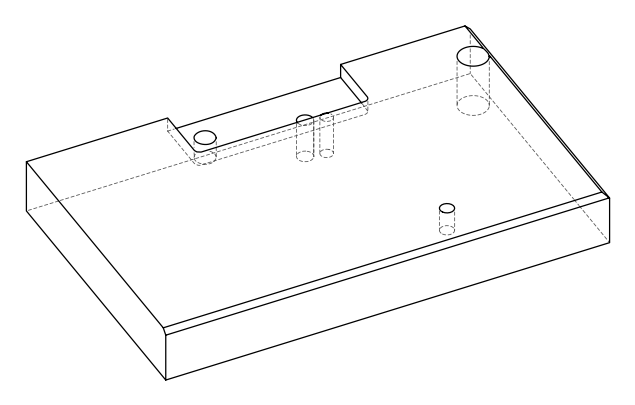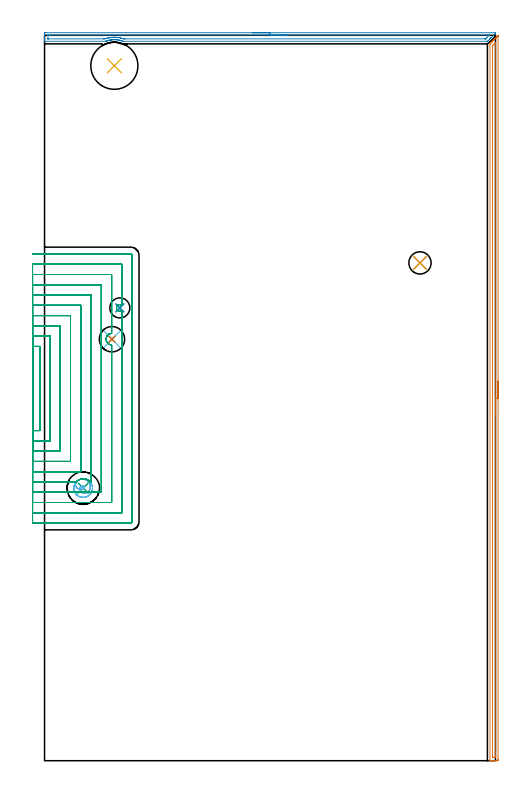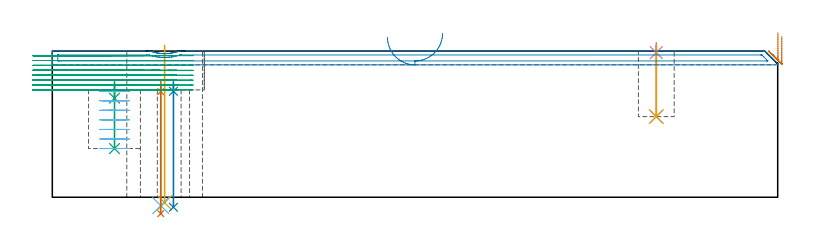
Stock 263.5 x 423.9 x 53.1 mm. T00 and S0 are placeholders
(PLAN: 15 operations, 10 tool changes, 72 min)
(1 SPOT_DRILL | STEP1HOLE_1 | NXT0321_9005460120000 | 0.03 min | 1505 mm3)
(2 SPOT_DRILL_1 | STEP1HOLE_2 | NXT0321_9005460120000 | 0.03 min | 1490 mm3)
(3 SPOT_DRILL_2 | STEP1POCKET | NXT0321_9005460120000 | 0.05 min | 1771 mm3)
(4 SPOT_DRILL_3 | STEP1POCKET_1 | NXT0321_9005460120000 | 0.03 min | 1 mm3)
(5 INDEXABLE_INSERT_DRILL_THROUGH_HOLE_FROM_SOLID | STEP1HOLE | NXT0302_026 | 0.23 min | 31508 mm3)
(6 DRILL_THROUGH_HOLE_INTO_CENTER | STEP1HOLE_1 | NXT0301_055 | 0.18 min | 2165 mm3)
(7 DRILL_TO_ENLARGE_THROUGH_HOLE | STEP1HOLE_1 | UGT0301_279 | 0.19 min | 5443 mm3)
(8 DRILL_THROUGH_HOLE_INTO_CENTER_1 | STEP1HOLE_2 | NXT0301_088 | 0.18 min | 4269 mm3)
(9 DRILL_BLIND_HOLE_INTO_CENTER | STEP1POCKET | NXT0301_128 | 0.1 min | 2097 mm3)
(10 DRILL_BLIND_HOLE_INTO_CENTER_1 | STEP1POCKET_1 | NXT0301_055 | 0.1 min | 1250 mm3)
(11 DRILL_TO_ENLARGE_BLIND_HOLE | STEP1POCKET_1 | UGT0301_374 | 0.1 min | 1895 mm3)
(12 MILL_ROUGH_BLIND_HOLE_CONTOUR | STEP1POCKET | NXT0201_009 | Spiral | 1.92 min | 6053 mm3)
(13 AREA_MILL | FG_CHAMFER_SURFACE | UGT0205_001 | 6.92 min | 4678 mm3)
(14 AREA_MILL_1 | FG_CHAMFER_SURFACE_1 | UGT0205_001 | 4.37 min | 3257 mm3)
(15 MILL_SLOT | SLOT_PARTIAL_RECTANGULAR | NXT0201_009 | Follow Part, ap 2, ae 75% | 57.56 min | 120511 mm3)
(TOOL NXT0321_9005460120000 | NC Spot Drill, 142deg, 12mm, Carbide, Uncoated | D12 PA142 FL30 Z2)
(TOOL NXT0302_026 | Index. Insert Drill 27.5mm [880-D2750L32-03] | D27.5 PA176 FL83 Z2)
(TOOL NXT0301_055 | Carbide Drill 8.4mm [860.1-0840-042A1-MM 2214] | D8.4 PA140 FL61 Z2)
(TOOL UGT0301_279 | Twist Drill 14.8 mm | D14.8 PA118 FL114 Z2)
(TOOL NXT0301_088 | Carbide Drill 11.7mm [860.1-1170-035A1-MM 2214] | D11.7 PA140 FL55 Z2)
(TOOL NXT0301_128 | Carbide Drill 12mm [861.1-1200-036A1-GP GC34] | D12 PA150 FL37.4 Z2)
(TOOL UGT0301_374 | Twist Drill Flat Bottom 13 mm | D13 PA180 FL101 Z2)
(TOOL NXT0201_009 | ENDMILL 8mm [2P460-0800-NA 1630] | D8 FL26 Z6)
(TOOL UGT0205_001 | Chamfer Mill 20 x 3 x 45 deg. | D20 FL50 Z2)
(OP 1 SPOT_DRILL)
G17 G21 G94 G90
T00 M6
G54
G17 G0 G90 X39.4 Y246.3 S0 M3
G43 Z63.1 H0
G94 G81 G98 Z38.363 F250. R42.
G80
M5
M2
(OP 2 SPOT_DRILL_1)
G17 G21 G94 G90
T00 M6
G54
G17 G0 G90 X44. Y264.6 S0 M3
G43 Z63.1 H0
G94 G81 G98 Z38.496 F250. R42.
G80
M5
M2
(OP 3 SPOT_DRILL_2)
G17 G21 G94 G90
T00 M6
G54
G17 G0 G90 X22.6 Y159.3 S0 M3
G43 Z63.1 H0
G94 G81 G98 Z36. F250. R42.
G80
M5
M2
(OP 4 SPOT_DRILL_3)
G17 G21 G94 G90
T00 M6
G54
G17 G0 G90 X219.4 Y290.9 S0 M3
G43 Z63.1 H0
G94 G81 G98 Z52.54 F250. R56.1
G80
M5
M2
(OP 5 INDEXABLE_INSERT_DRILL_THROUGH_HOLE_FROM_SOLID)
G17 G21 G94 G90
T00 M6
G54
G17 G0 G90 X40.8 Y406.1 S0 M3
G43 Z63.1 H1
G94 G81 G98 Z-1.98 F250. R55.1
G80
M5
M2
(OP 6 DRILL_THROUGH_HOLE_INTO_CENTER)
G17 G21 G94 G90
T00 M6
G54
G17 G0 G90 X39.4 Y246.3 S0 M3
G43 Z63.1 H1
G94 G73 G98 Z-3.029 F250. Q7.005 R41.
G80
M5
M2
(OP 7 DRILL_TO_ENLARGE_THROUGH_HOLE)
G17 G21 G94 G90
T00 M6
G54
G17 G0 G90 X39.4 Y246.3 S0 M3
G43 Z63.1 H0
G94 G73 G98 Z-5.946 F250. Q11.237 R41.
G80
M5
M2
(OP 8 DRILL_THROUGH_HOLE_INTO_CENTER_1)
G17 G21 G94 G90
T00 M6
G54
G17 G0 G90 X44. Y264.6 S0 M3
G43 Z63.1 H1
G94 G73 G98 Z-3.629 F250. Q10.657 R41.
G80
M5
M2
(OP 9 DRILL_BLIND_HOLE_INTO_CENTER)
G17 G21 G94 G90
T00 M6
G54
G17 G0 G90 X22.6 Y159.3 S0 M3
G43 Z63.1 H1
G94 G81 G98 Z17.7 F250. R41.
G80
M5
M2
(OP 10 DRILL_BLIND_HOLE_INTO_CENTER_1)
G17 G21 G94 G90
T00 M6
G54
G17 G0 G90 X219.4 Y290.9 S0 M3
G43 Z63.1 H1
G94 G81 G98 Z29.3 F250. R55.1
G80
M5
M2
(OP 11 DRILL_TO_ENLARGE_BLIND_HOLE)
G17 G21 G94 G90
T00 M6
G54
G17 G0 G90 X219.4 Y290.9 S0 M3
G43 Z63.1 H0
G94 G81 G98 Z29.3 F250. R55.1
G80
M5
M2
(OP 12 MILL_ROUGH_BLIND_HOLE_CONTOUR)
G17 G21 G94 G90
T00 M6
G54
G17 G0 G90 X22.6 Y159.3 S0 M3
G43 Z63.1 H1
Z38.529
G94 G3 X22.769 Y160.468 R0.596 F250.
X20.858 Y159.816 R1.745
X21.221 Y157.024 R2.056
X25.647 Y157.321 R3.239
X25.43 Y163.31 R4.237
X19.061 Y163.444 R4.788
X18.456 Y155.761 R5.45
X19.061 Y163.444 R-5.45
X18.758 Y159.602 R2.725
X22.6 Y159.3 R2.725
G0 Z35.057
G3 X22.769 Y160.468 R0.596
X20.858 Y159.816 R1.745
X21.221 Y157.024 R2.056
X25.647 Y157.321 R3.239
X25.43 Y163.31 R4.237
X19.061 Y163.444 R4.788
X18.456 Y155.761 R5.45
X19.061 Y163.444 R-5.45
X18.758 Y159.602 R2.725
X22.6 Y159.3 R2.725
G0 Z31.586
G3 X22.769 Y160.468 R0.596
X20.858 Y159.816 R1.745
X21.221 Y157.024 R2.056
X25.647 Y157.321 R3.239
X25.43 Y163.31 R4.237
X19.061 Y163.444 R4.788
X18.456 Y155.761 R5.45
X19.061 Y163.444 R-5.45
X18.758 Y159.602 R2.725
X22.6 Y159.3 R2.725
G0 Z28.114
G3 X22.769 Y160.468 R0.596
X20.858 Y159.816 R1.745
X21.221 Y157.024 R2.056
X25.647 Y157.321 R3.239
X25.43 Y163.31 R4.237
X19.061 Y163.444 R4.788
X18.456 Y155.761 R5.45
X19.061 Y163.444 R-5.45
X18.758 Y159.602 R2.725
X22.6 Y159.3 R2.725
G0 Z24.643
G3 X22.769 Y160.468 R0.596
X20.858 Y159.816 R1.745
X21.221 Y157.024 R2.056
X25.647 Y157.321 R3.239
X25.43 Y163.31 R4.237
X19.061 Y163.444 R4.788
X18.456 Y155.761 R5.45
X19.061 Y163.444 R-5.45
X18.758 Y159.602 R2.725
X22.6 Y159.3 R2.725
G0 Z21.171
G3 X22.769 Y160.468 R0.596
X20.858 Y159.816 R1.745
X21.221 Y157.024 R2.056
X25.647 Y157.321 R3.239
X25.43 Y163.31 R4.237
X19.061 Y163.444 R4.788
X18.456 Y155.761 R5.45
X19.061 Y163.444 R-5.45
X18.758 Y159.602 R2.725
X22.6 Y159.3 R2.725
G0 Z17.7
G3 X22.769 Y160.468 R0.596
X20.858 Y159.816 R1.745
X21.221 Y157.024 R2.056
X25.647 Y157.321 R3.239
X25.43 Y163.31 R4.237
X19.061 Y163.444 R4.788
X18.456 Y155.761 R5.45
X19.061 Y163.444 R-5.45
X18.758 Y159.602 R2.725
X22.6 Y159.3 R2.725
G0 Z63.1
M5
M2
(OP 13 AREA_MILL)
G17 G21 G94 G90
T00 M6
G54
G17 G0 G90 X265. Y221.8 S1061 M3
G43 Z63.1 H0
Z58.4
G94 G1 Y221.762 Z57.528 F250.
Y221.648 Z56.664
Y221.459 Z55.812
Y221.197 Z54.98
Y220.863 Z54.174
Y220.46 Z53.4
Y219.992 Z52.664
Y219.46 Z51.972
Y218.871 Z51.329
Y218.228 Z50.74
Y217.536 Z50.208
Y216.8 Z49.74
Y216.026 Z49.337
Y215.22 Z49.003
Y214.388 Z48.741
Y213.537 Z48.552
Y212.672 Z48.438
Y211.8 Z48.4
Y0.934
X264.999 Y0.613 Z48.401
X264.993 Y0.047 Z48.403
X264.991 Y0.008 Z48.405
X264.43 Y0. Z48.965
X264.151 Z49.245
X263.54 Z49.854
X262.981 Z50.416
X262.65 Z50.746
X262.091 Z51.305
X261.76 Z51.635
X261.098 Z52.302
X260.724 Z52.675
X260.346 Z53.045
X260.303 Y0.009 Z53.088
X260.3 Y0.166 Z53.1
Y418.522
X260.305 Y418.903 Z53.091
X260.416 Y419.017 Z52.981
X260.87 Y419.472 Z52.527
X260.925 Y419.525 Z52.474
X261.113 Y419.713 Z52.286
X261.167 Y419.768 Z52.23
X261.221 Y419.821 Z52.178
X261.41 Y420.011 Z51.989
X261.463 Y420.065 Z51.933
X261.516 Y420.117 Z51.883
X261.708 Y420.308 Z51.691
X261.76 Y420.362 Z51.637
X261.812 Y420.412 Z51.587
X262.006 Y420.606 Z51.393
X262.057 Y420.658 Z51.34
X262.107 Y420.708 Z51.291
X262.303 Y420.904 Z51.096
X262.353 Y420.955 Z51.044
X262.403 Y421.004 Z50.996
X262.601 Y421.201 Z50.798
X262.65 Y421.251 Z50.747
X262.699 Y421.299 Z50.7
X262.899 Y421.499 Z50.5
X262.947 Y421.548 Z50.45
X262.994 Y421.595 Z50.405
X263.196 Y421.797 Z50.203
X263.243 Y421.845 Z50.154
X263.29 Y421.891 Z50.109
X263.494 Y422.094 Z49.905
X263.54 Y422.141 Z49.857
X263.586 Y422.186 Z49.813
X263.792 Y422.392 Z49.607
X263.837 Y422.438 Z49.561
X263.881 Y422.482 Z49.518
X264.089 Y422.69 Z49.31
X264.133 Y422.735 Z49.264
X264.177 Y422.778 Z49.222
X264.387 Y422.987 Z49.012
X264.43 Y423.031 Z48.967
X264.556 Y423.156 Z48.844
X264.685 Y423.285 Z48.715
X264.875 Y423.476 Z48.523
X264.984 Y423.583 Z48.413
X264.994 Y423.584 Z48.403
X264.999 Y423.583 Z48.399
X265. Y423.369 Z48.4
Y211.8
X263.586 Z49.814
Y3.246
X263.582 Y2.399 Z49.818
X263.58 Y2.358 Z49.82
X263.54 Y2.01 Z49.86
X263.045 Y2.002 Z50.355
X262.65 Z50.75
X262.154 Y2.003 Z51.246
X261.76 Y2.01 Z51.64
X261.72 Y2.399 Z51.68
X261.717 Y2.441 Z51.683
X261.714 Y3.292 Z51.686
Y3.338
Y417.675
X261.715 Y417.722 Z51.685
X261.719 Y417.813 Z51.681
X261.723 Y417.862 Z51.677
X261.732 Y417.875 Z51.668
X261.76 Y417.907 Z51.64
X262.066 Y418.216 Z51.334
X262.372 Y418.523 Z51.028
X262.65 Y418.801 Z50.75
X263.265 Y419.416 Z50.135
X263.404 Y419.552 Z49.996
X263.54 Y419.683 Z49.86
X263.579 Y419.717 Z49.821
X263.586 Y419.416 Z49.814
Y211.8
Y210.928 Z49.852
Y210.064 Z49.966
Y209.212 Z50.155
Y208.38 Z50.417
Y207.574 Z50.751
Y206.8 Z51.154
Y206.064 Z51.623
Y205.372 Z52.154
Y204.729 Z52.743
Y204.14 Z53.386
Y203.609 Z54.078
Y203.14 Z54.814
Y202.737 Z55.588
Y202.403 Z56.394
Y202.141 Z57.226
Y201.952 Z58.078
Y201.838 Z58.943
Y201.8 Z59.814
G0 Z63.1
M5
M2
(OP 14 AREA_MILL_1)
G17 G21 G94 G90
T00 M6
G54
G17 G0 G90 X121.75 Y425.399 S1061 M3
G43 Z63.1 H0
Z58.101
G94 G1 X121.788 Z57.23 F250.
X121.902 Z56.365
X122.091 Z55.513
X122.353 Z54.681
X122.687 Z53.875
X123.09 Z53.101
X123.558 Z52.366
X124.09 Z51.673
X124.679 Z51.03
X125.322 Z50.441
X126.014 Z49.91
X126.75 Z49.441
X127.524 Z49.038
X128.33 Z48.704
X129.162 Z48.442
X130.014 Z48.253
X130.879 Z48.139
X131.75 Z48.101
X263.447 Y425.397 Z48.103
X263.49 Y425.386 Z48.112
X263.5 Y425.258 Z48.241
Y425.099 Z48.399
X263.481 Y425.08 Z48.418
X260.994 Y422.594 Z50.906
X260.865 Y422.464 Z51.033
X260.817 Y422.416 Z51.082
X260.177 Y421.777 Z51.723
X259.994 Y421.592 Z51.904
X259.36 Y420.96 Z52.54
X258.884 Y420.484 Z53.014
X258.802 Y420.406 Z53.092
X258.438 Y420.4 Z53.1
X46.102
X45.821 Y420.404 Z53.09
X45.647 Y420.464 Z53.03
X45.448 Y420.536 Z52.96
X45.002 Y420.685 Z52.813
X44.887 Y420.72 Z52.778
X44.764 Y420.757 Z52.739
X44.554 Y420.821 Z52.676
X44.363 Y420.873 Z52.625
X44.107 Y420.941 Z52.558
X44.028 Y420.96 Z52.54
X43.872 Y420.995 Z52.502
X43.808 Y421.011 Z52.489
X43.659 Y421.045 Z52.454
X43.425 Y421.09 Z52.409
X43.213 Y421.131 Z52.368
X42.765 Y421.203 Z52.296
X42.533 Y421.232 Z52.266
X42.318 Y421.26 Z52.239
X41.871 Y421.302 Z52.197
X41.588 Y421.319 Z52.178
X41.523 Y421.324 Z52.175
X41.424 Y421.331 Z52.169
X40.96 Y421.346 Z52.153
X40.739 Y421.345
X40.665 Y421.342 Z52.147
X40.64 Z52.149
X40.574 Y421.341 Z52.154
X40.464 Y421.336 Z52.159
X40.318 Y421.329 Z52.163
X40.082 Y421.321 Z52.174
X39.857 Y421.3 Z52.19
X39.67 Y421.285 Z52.209
X39.188 Y421.245 Z52.253
X38.965 Y421.216 Z52.28
X38.901 Y421.208 Z52.288
X38.863 Y421.204 Z52.294
X38.74 Y421.188 Z52.311
X38.293 Y421.113 Z52.385
X38.072 Y421.068 Z52.429
X37.957 Y421.046 Z52.454
X37.845 Y421.023 Z52.476
X37.793 Y421.011 Z52.488
X37.626 Y420.97 Z52.526
X37.399 Y420.917 Z52.581
X36.951 Y420.796 Z52.704
X36.734 Y420.729 Z52.771
X36.505 Y420.658 Z52.842
X36.257 Y420.573 Z52.926
X36.063 Y420.506 Z52.992
X35.889 Y420.442 Z53.055
X35.783 Y420.406 Z53.091
X35.396 Y420.4 Z53.1
X0.155
X0.01 Y420.402 Z53.088
X0.002 Y420.51 Z52.982
X0. Y420.623 Z52.876
Y420.985 Z52.515
Y421.592 Z51.903
Y423.64 Z49.857
Y424.208 Z49.287
Y424.796 Z48.699
X0.003 Y425.08 Z48.415
X0.01 Y425.393 Z48.103
X0.277 Y425.398 Z48.1
X0.601 Y425.4
X131.75 Y425.399 Z48.101
Y423.984 Z49.516
X259.561 Y423.982 Z49.518
X259.819 Y423.979 Z49.521
X259.903 Y423.976 Z49.524
X259.913 Y423.974 Z49.526
X259.905 Y423.962 Z49.538
X259.878 Y423.932 Z49.569
X259.809 Y423.859 Z49.641
X259.749 Y423.799 Z49.701
X258.438 Y422.487 Z51.013
X257.983 Y422.036 Z51.464
X257.835 Y421.892 Z51.608
X257.779 Y421.841 Z51.659
X257.749 Y421.821 Z51.679
X257.711 Y421.819 Z51.681
X257.546 Y421.816 Z51.684
X257.318 Y421.815 Z51.685
X46.994 Y421.814 Z51.686
X46.766 Y421.815 Z51.685
X46.435 Y421.819 Z51.681
X46.353 Y421.821 Z51.679
X46.268 Y421.836 Z51.664
X46.102 Y421.886 Z51.614
X45.663 Y422.021 Z51.479
X45.21 Y422.152 Z51.348
X44.43 Y422.354 Z51.146
X44.366 Y422.369 Z51.131
X44.318 Y422.379 Z51.121
X43.9 Y422.464 Z51.036
X43.425 Y422.545 Z50.955
X43.327 Y422.56 Z50.94
X42.533 Y422.66 Z50.84
X42.311 Y422.681 Z50.819
X41.641 Y422.73 Z50.77
X41.356 Y422.742 Z50.758
X40.749 Y422.753 Z50.747
X40.458 Y422.748 Z50.752
X39.857 Y422.722 Z50.778
X39.612 Y422.703 Z50.797
X38.965 Y422.645 Z50.855
X38.798 Y422.626 Z50.874
X38.072 Y422.528 Z50.972
X38.016 Y422.519 Z50.981
X37.699 Y422.464 Z51.036
X37.27 Y422.377 Z51.123
X37.229 Y422.368 Z51.132
X37.18 Y422.356 Z51.144
X36.557 Y422.201 Z51.299
X36.439 Y422.169 Z51.331
X36.288 Y422.127 Z51.373
X35.791 Y421.978 Z51.522
X35.396 Y421.856 Z51.644
X35.28 Y421.821 Z51.679
X35.164 Y421.819 Z51.681
X34.504 Y421.815 Z51.685
X34.276 Y421.814 Z51.686
X2.158
X2.043 Y421.816 Z51.684
X2.016 Y421.818 Z51.682
X2.009 Y421.82 Z51.68
X2.005 Y421.827 Z51.673
X2.002 Y421.851 Z51.649
X2. Y421.969 Z51.531
X2.001 Y423.712 Z49.788
X2.005 Y423.839 Z49.661
X2.01 Y423.939 Z49.561
X2.02 Y423.979 Z49.521
X2.054 Y423.98 Z49.52
X2.386 Y423.984 Z49.516
X2.614 Y423.985 Z49.515
X3.278 Y423.986 Z49.514
X131.75 Y423.984 Z49.516
X132.622 Z49.554
X133.487 Z49.668
X134.338 Z49.856
X135.17 Z50.119
X135.976 Z50.453
X136.75 Z50.855
X137.486 Z51.324
X138.178 Z51.855
X138.821 Z52.445
X139.41 Z53.088
X139.942 Z53.78
X140.41 Z54.516
X140.813 Z55.29
X141.147 Z56.095
X141.409 Z56.928
X141.598 Z57.779
X141.712 Z58.644
X141.75 Z59.516
G0 Z63.1
M5
M2
(OP 15 MILL_SLOT)
G17 G21 G94 G90
T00 M6
G54
G17 G0 G90 X-7. Y192.9 S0 M3
G43 Z63.222 H1
Z51.444
G94 G1 X-4. F250.
X-2.8 F500.
Y242.1
X-4.
X-7. F250.
Y186.9
X-4.
X3.2 F500.
Y248.1
X-4.
X-7. F250.
Y180.9
X-4.
X9.2 F500.
Y254.1
X-4.
X-7. F250.
Y174.9
X-4.
X15.2 F500.
Y260.1
X-4.
X-7. F250.
Y168.9
X-4.
X21.2 F500.
Y266.1
X-4.
X-7. F250.
Y162.9
X-4.
X18.519 F500.
G2 X21.225 Y164.568 R5.292
X23.683 Y164.633 R5.082
G1 X24.16 Y164.526
X24.784 Y164.287
X25.063 Y164.176
G2 X26.701 Y162.9 R6.092
G1 X27.2
Y272.1
X-4.
X-7. F250.
Y156.9
X-4.
X17.711 F500.
X20.711 F250.
X24.498
X27.498
X33.2 F500.
Y278.1
X-4.
X-7. F250.
Y150.9
X-4.
X39.2 F500.
Y242.913
G2 X38.435 Y243.044 R3.42
X36.452 Y244.614 R3.422
X36.453 Y247.988 R3.443
G1 X36.804 Y248.487
X37.173 Y248.862
X37.66 Y249.215
G2 X39.2 Y249.685 R3.413
G1 Y284.1
X-4.
X-7. F250.
Y144.9
X-4.
X45.2 F500.
Y263.028
X45.04 Y262.897
G2 X43.753 Y262.622 R2.093
X42.313 Y263.532 R2.005
X42.2 Y265.451 R2.061
X44.844 Y266.401 R1.98
G1 X45.071 Y266.276
X45.2 Y266.17
Y290.1
X-4.
X-7. F250.
Y138.9
X-4.
X50.4 F500.
G3 X51.2 Y139.7 R0.8
G1 Y295.3
G3 X50.4 Y296.1 R0.8
G1 X-4.
X-7. F250.
G0 Y192.9 Z49.666
G1 X-4.
X-2.8 F500.
Y242.1
X-4.
X-7. F250.
Y186.9
X-4.
X3.2 F500.
Y248.1
X-4.
X-7. F250.
Y180.9
X-4.
X9.2 F500.
Y254.1
X-4.
X-7. F250.
Y174.9
X-4.
X15.2 F500.
Y260.1
X-4.
X-7. F250.
Y168.9
X-4.
X21.2 F500.
Y266.1
X-4.
X-7. F250.
Y162.9
X-4.
X18.519 F500.
G2 X21.225 Y164.568 R5.292
X23.683 Y164.633 R5.082
G1 X24.16 Y164.526
X24.783 Y164.287
X25.062 Y164.176
X25.798 Y163.713
X26.102 Y163.48
X26.674 Y162.93
X26.701 Y162.9
X27.2
Y272.1
X-4.
X-7. F250.
Y156.9
X-4.
X17.711 F500.
X20.711 F250.
X24.498
X27.498
X33.2 F500.
Y278.1
X-4.
X-7. F250.
Y150.9
X-4.
X39.2 F500.
Y242.913
G2 X38.435 Y243.044 R3.42
X36.452 Y244.614 R3.422
X36.453 Y247.988 R3.443
G1 X36.804 Y248.487
X37.173 Y248.862
X37.66 Y249.215
G2 X37.988 Y249.385 R3.413
X39.2 Y249.684 R3.413
G1 Y284.1
X-4.
X-7. F250.
Y144.9
X-4.
X45.2 F500.
Y263.028
X45.04 Y262.897
G2 X43.753 Y262.622 R2.093
X42.313 Y263.532 R2.005
X42.2 Y265.451 R2.061
X44.844 Y266.401 R1.98
G1 X45.071 Y266.276
X45.2 Y266.17
Y290.1
X-4.
X-7. F250.
Y138.9
X-4.
X50.4 F500.
G3 X51.2 Y139.7 R0.8
G1 Y295.3
G3 X50.4 Y296.1 R0.8
G1 X-4.
X-7. F250.
G0 Y192.9 Z47.888
G1 X-4.
X-2.8 F500.
Y242.1
X-4.
X-7. F250.
Y186.9
X-4.
X3.2 F500.
Y248.1
X-4.
X-7. F250.
Y180.9
X-4.
X9.2 F500.
Y254.1
X-4.
X-7. F250.
Y174.9
X-4.
X15.2 F500.
Y260.1
X-4.
X-7. F250.
Y168.9
X-4.
X21.2 F500.
Y266.1
X-4.
X-7. F250.
Y162.9
X-4.
X18.519 F500.
G2 X21.225 Y164.568 R5.293
X23.683 Y164.633 R5.082
G1 X24.162 Y164.526
X24.715 Y164.315
X25.062 Y164.176
X25.8 Y163.711
X26.102 Y163.48
X26.674 Y162.93
X26.701 Y162.9
X27.2
Y272.1
X-4.
X-7. F250.
Y156.9
X-4.
X17.711 F500.
X20.711 F250.
X24.498
X27.498
X33.2 F500.
Y278.1
X-4.
X-7. F250.
Y150.9
X-4.
X39.2 F500.
Y242.913
G2 X38.435 Y243.044 R3.42
X36.452 Y244.614 R3.422
X36.453 Y247.988 R3.443
G1 X36.804 Y248.487
X37.173 Y248.862
X37.66 Y249.215
G2 X37.986 Y249.385 R3.414
X39.2 Y249.684 R3.413
G1 Y284.1
X-4.
X-7. F250.
Y144.9
X-4.
X45.2 F500.
Y263.028
X45.04 Y262.897
G2 X43.753 Y262.622 R2.093
X42.313 Y263.532 R2.005
X42.2 Y265.451 R2.061
X44.844 Y266.401 R1.98
G1 X45.071 Y266.276
X45.2 Y266.17
Y290.1
X-4.
X-7. F250.
Y138.9
X-4.
X50.4 F500.
G3 X51.2 Y139.7 R0.8
G1 Y295.3
G3 X50.4 Y296.1 R0.8
G1 X-4.
X-7. F250.
G0 Y192.9 Z46.111
G1 X-4.
X-2.8 F500.
Y242.1
X-4.
X-7. F250.
Y186.9
X-4.
X3.2 F500.
Y248.1
X-4.
X-7. F250.
Y180.9
X-4.
X9.2 F500.
Y254.1
X-4.
X-7. F250.
Y174.9
X-4.
X15.2 F500.
Y260.1
X-4.
X-7. F250.
Y168.9
X-4.
X21.2 F500.
Y266.1
X-4.
X-7. F250.
Y162.9
X-4.
X18.519 F500.
G2 X21.225 Y164.568 R5.293
X23.683 Y164.633 R5.082
G1 X24.162 Y164.526
X24.715 Y164.315
X25.062 Y164.176
X25.8 Y163.711
X26.102 Y163.48
X26.674 Y162.93
X26.701 Y162.9
X27.2
Y272.1
X-4.
X-7. F250.
Y156.9
X-4.
X17.711 F500.
X20.711 F250.
X24.498
X27.498
X33.2 F500.
Y278.1
X-4.
X-7. F250.
Y150.9
X-4.
X39.2 F500.
Y242.913
G2 X38.435 Y243.044 R3.42
X36.452 Y244.614 R3.422
X36.453 Y247.988 R3.443
G1 X36.804 Y248.487
X37.173 Y248.862
X37.66 Y249.215
G2 X39.2 Y249.685 R3.414
G1 Y284.1
X-4.
X-7. F250.
Y144.9
X-4.
X45.2 F500.
Y263.028
X45.04 Y262.897
G2 X43.753 Y262.622 R2.093
X42.313 Y263.532 R2.005
X42.2 Y265.451 R2.061
X44.844 Y266.401 R1.98
G1 X45.071 Y266.276
X45.2 Y266.17
Y290.1
X-4.
X-7. F250.
Y138.9
X-4.
X50.4 F500.
G3 X51.2 Y139.7 R0.8
G1 Y295.3
G3 X50.4 Y296.1 R0.8
G1 X-4.
X-7. F250.
G0 Y192.9 Z44.333
G1 X-4.
X-2.8 F500.
Y242.1
X-4.
X-7. F250.
Y186.9
X-4.
X3.2 F500.
Y248.1
X-4.
X-7. F250.
Y180.9
X-4.
X9.2 F500.
Y254.1
X-4.
X-7. F250.
Y174.9
X-4.
X15.2 F500.
Y260.1
X-4.
X-7. F250.
Y168.9
X-4.
X21.2 F500.
Y266.1
X-4.
X-7. F250.
Y162.9
X-4.
X18.519 F500.
G2 X21.225 Y164.568 R5.291
X23.235 Y164.713 R5.119
G1 X23.683 Y164.633
X24.162 Y164.526
X24.715 Y164.315
X25.063 Y164.175
G2 X26.701 Y162.9 R6.093
G1 X27.2
Y272.1
X-4.
X-7. F250.
Y156.9
X-4.
X17.711 F500.
X20.711 F250.
X24.498
X27.498
X33.2 F500.
Y278.1
X-4.
X-7. F250.
Y150.9
X-4.
X39.2 F500.
Y242.913
G2 X38.435 Y243.044 R3.42
X36.452 Y244.614 R3.422
X36.453 Y247.988 R3.443
G1 X36.804 Y248.487
X37.173 Y248.862
X37.66 Y249.215
G2 X39.2 Y249.685 R3.414
G1 Y284.1
X-4.
X-7. F250.
Y144.9
X-4.
X45.2 F500.
Y263.028
X45.04 Y262.897
G2 X43.753 Y262.622 R2.093
X42.313 Y263.532 R2.005
X42.2 Y265.451 R2.061
X44.844 Y266.401 R1.98
G1 X45.071 Y266.276
X45.2 Y266.17
Y290.1
X-4.
X-7. F250.
Y138.9
X-4.
X50.4 F500.
G3 X51.2 Y139.7 R0.8
G1 Y295.3
G3 X50.4 Y296.1 R0.8
G1 X-4.
X-7. F250.
G0 Y192.9 Z42.555
G1 X-4.
X-2.8 F500.
Y242.1
X-4.
X-7. F250.
Y186.9
X-4.
X3.2 F500.
Y248.1
X-4.
X-7. F250.
Y180.9
X-4.
X9.2 F500.
Y254.1
X-4.
X-7. F250.
Y174.9
X-4.
X15.2 F500.
Y260.1
X-4.
X-7. F250.
Y168.9
X-4.
X21.2 F500.
Y266.1
X-4.
X-7. F250.
Y162.9
X-4.
X18.519 F500.
G2 X21.225 Y164.568 R5.291
X23.236 Y164.713 R5.118
G1 X23.683 Y164.633
X24.162 Y164.526
X24.715 Y164.315
X25.063 Y164.175
G2 X26.701 Y162.9 R6.093
G1 X27.2
Y272.1
X-4.
X-7. F250.
Y156.9
X-4.
X17.711 F500.
X20.711 F250.
X24.498
X27.498
X33.2 F500.
Y278.1
X-4.
X-7. F250.
Y150.9
X-4.
X39.2 F500.
Y242.913
G2 X38.435 Y243.044 R3.42
X36.452 Y244.614 R3.429
X36.453 Y247.988 R3.443
G1 X36.804 Y248.487
X37.173 Y248.862
X37.66 Y249.215
G2 X39.2 Y249.685 R3.414
G1 Y284.1
X-4.
X-7. F250.
Y144.9
X-4.
X45.2 F500.
Y263.028
X45.04 Y262.897
G2 X43.753 Y262.622 R2.093
X42.313 Y263.532 R2.005
X42.2 Y265.451 R2.061
X44.844 Y266.401 R1.98
G1 X45.071 Y266.276
X45.2 Y266.17
Y290.1
X-4.
X-7. F250.
Y138.9
X-4.
X50.4 F500.
G3 X51.2 Y139.7 R0.8
G1 Y295.3
G3 X50.4 Y296.1 R0.8
G1 X-4.
X-7. F250.
G0 Y192.9 Z40.778
G1 X-4.
X-2.8 F500.
Y242.1
X-4.
X-7. F250.
Y186.9
X-4.
X3.2 F500.
Y248.1
X-4.
X-7. F250.
Y180.9
X-4.
X9.2 F500.
Y254.1
X-4.
X-7. F250.
Y174.9
X-4.
X15.2 F500.
Y260.1
X-4.
X-7. F250.
Y168.9
X-4.
X21.2 F500.
Y266.1
X-4.
X-7. F250.
Y162.9
X-4.
X18.519 F500.
X18.764 Y163.158
X18.84 Y163.238
G2 X22.12 Y164.732 R5.413
G1 X22.719 Y164.744
X23.189 Y164.721
X23.683 Y164.633
X23.919 Y164.581
X24.162 Y164.526
X24.729 Y164.309
X25.063 Y164.175
G2 X26.701 Y162.9 R6.092
G1 X27.2
Y272.1
X-4.
X-7. F250.
Y156.9
X-4.
X17.711 F500.
X20.711 F250.
X24.498
X27.498
X33.2 F500.
Y278.1
X-4.
X-7. F250.
Y150.9
X-4.
X39.2 F500.
Y242.913
G2 X38.435 Y243.044 R3.528
X36.452 Y244.614 R3.43
X36.23 Y247.508 R3.443
X36.454 Y247.99 R3.44
G1 X36.804 Y248.487
X37.173 Y248.862
X37.662 Y249.216
G2 X37.986 Y249.385 R3.412
X39.2 Y249.685 R3.414
G1 Y284.1
X-4.
X-7. F250.
Y144.9
X-4.
X45.2 F500.
Y263.111
X45.037 Y262.979
X44.953 Y262.926
X44.878 Y262.887
X44.535 Y262.757
X44.143 Y262.672
X43.971 Y262.65
X43.45 Y262.761
G2 X42.307 Y263.684 R1.895
X42.047 Y264.583 R3.914
X42.271 Y265.443 R3.587
G1 X42.334 Y265.562
X42.463 Y265.71
G3 X42.708 Y266.021 R4.
G1 X42.947 Y266.213
X43.131 Y266.315
X43.569 Y266.485
X43.756 Y266.539
X43.882 Y266.571
X43.941 Y266.586
X43.992 Y266.59
X44.167 Y266.578
X44.401 Y266.483
G2 X45.2 Y266.11 R2.181
G1 Y290.1
X-4.
X-7. F250.
Y138.9
X-4.
X50.4 F500.
G3 X51.2 Y139.7 R0.8
G1 Y295.3
G3 X50.4 Y296.1 R0.8
G1 X-4.
X-7. F250.
G0 Y192.9 Z39.
G1 X-4.
X-2.8 F500.
Y242.1
X-4.
X-7. F250.
Y186.9
X-4.
X3.2 F500.
Y248.1
X-4.
X-7. F250.
Y180.9
X-4.
X9.2 F500.
Y254.1
X-4.
X-7. F250.
Y174.9
X-4.
X15.2 F500.
Y260.1
X-4.
X-7. F250.
Y168.9
X-4.
X21.2 F500.
Y266.1
X-4.
X-7. F250.
Y162.9
X-4.
X18.519 F500.
X18.764 Y163.158
X18.84 Y163.238
G2 X22.12 Y164.732 R5.413
G1 X22.719 Y164.744
X23.189 Y164.721
X23.683 Y164.633
X24.162 Y164.526
X24.729 Y164.309
X25.063 Y164.176
G2 X26.701 Y162.9 R6.092
G1 X27.2
Y272.1
X-4.
X-7. F250.
Y156.9
X-4.
X17.711 F500.
X20.711 F250.
X24.498
X27.498
X33.2 F500.
Y278.1
X-4.
X-7. F250.
Y150.9
X-4.
X39.2 F500.
Y242.913
G2 X38.435 Y243.044 R3.528
X36.452 Y244.614 R3.423
X36.23 Y247.508 R3.443
X36.454 Y247.99 R3.44
G1 X36.804 Y248.487
X37.173 Y248.862
X37.662 Y249.216
G2 X37.986 Y249.385 R3.412
X39.2 Y249.684 R3.413
G1 Y284.1
X-4.
X-7. F250.
Y144.9
X-4.
X45.2 F500.
Y263.2
G2 X42.691 Y263.298 R1.875
X42.459 Y265.611 R1.878
X44.519 Y266.364 R1.85
G1 X44.854 Y266.234
X44.95 Y266.184
X44.996 Y266.154
X45.2 Y265.984
Y290.1
X-4.
X-7. F250.
Y138.9
X-4.
X50.4 F500.
G3 X51.2 Y139.7 R0.8
G1 Y295.3
G3 X50.4 Y296.1 R0.8
G1 X-4.
X-7. F250.
G0 Z63.222
M5
M2
